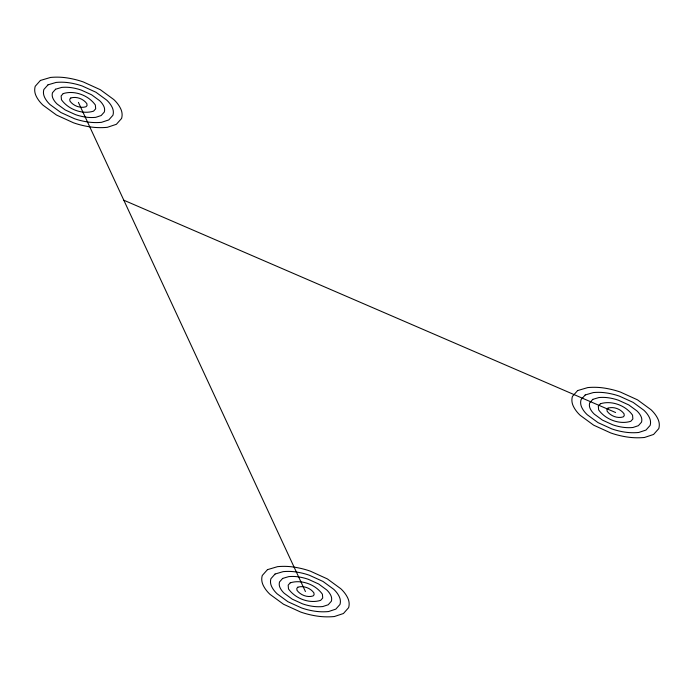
<?xml version="1.0" encoding="UTF-8"?>
<svg xmlns="http://www.w3.org/2000/svg" width="694" height="694" viewBox="0 0 694 694"><rect width="100%" height="100%" fill="white"/><g stroke="black" fill="none" stroke-linecap="round" stroke-linejoin="round"><path stroke-width="1.04" d="M123.81 200.21L615.595 412.522M78.405 102.374L305.447 591.583M40.417 80.443L35.221 86.282A39.194 22.633 0 0 0 36.036 95.815A61.384 35.437 0 0 0 43.019 105.184L56.474 115.031L73.521 122.803A61.384 35.437 0 0 0 89.752 126.828A41.623 24.03 0 0 0 107.284 127.332L116.384 124.304L121.589 118.457A39.194 22.633 0 0 0 120.773 108.923A61.384 35.437 0 0 0 113.79 99.554L100.335 89.708L83.28 81.944A61.384 35.437 0 0 0 67.049 77.91A39.194 22.633 0 0 0 50.541 77.442L40.417 80.443M48.016 84.824L43.852 89.5A31.36 18.105 0 0 0 44.511 97.125A49.109 28.35 0 0 0 50.098 104.621L60.855 112.497L74.501 118.717A49.109 28.35 0 0 0 87.487 121.936A33.295 19.224 0 0 0 101.506 122.335L108.793 119.915L112.948 115.239A31.36 18.105 0 0 0 112.298 107.613A49.109 28.35 0 0 0 106.711 100.118L95.945 92.241L82.308 86.03A49.109 28.35 0 0 0 69.322 82.803A31.36 18.105 0 0 0 56.11 82.43L48.016 84.824M55.607 89.214L52.492 92.718A23.518 13.576 0 0 0 52.978 98.435A36.834 21.262 0 0 0 57.168 104.065L65.245 109.964L75.473 114.631A36.834 21.262 0 0 0 85.215 117.043A24.975 14.418 0 0 0 95.729 117.347L101.194 115.525L104.308 112.02A23.518 13.576 0 0 0 103.822 106.303A36.834 21.262 0 0 0 99.632 100.682L91.565 94.774L81.328 90.116A36.834 21.262 0 0 0 71.595 87.696A23.518 13.576 0 0 0 61.688 87.409L55.607 89.214M63.206 93.595L61.133 95.937L61.454 99.745C68.281 109.366 82.248 114.736 93.595 111.144L95.677 108.802L95.347 104.994C88.511 95.356 74.614 90.055 63.206 93.595M70.805 97.984L69.764 99.155L69.929 101.064C73.338 105.87 80.322 108.55 85.995 106.755L87.036 105.583L86.871 103.684C83.454 98.86 76.505 96.214 70.805 97.984M267.459 569.653L262.263 575.5A39.194 22.633 0 0 0 263.078 585.025A61.384 35.437 0 0 0 270.061 594.402L283.516 604.24L300.571 612.013A61.384 35.437 0 0 0 316.802 616.046A41.623 24.03 0 0 0 334.326 616.541L343.435 613.513L348.631 607.666A39.194 22.633 0 0 0 347.815 598.133A61.384 35.437 0 0 0 340.832 588.764L327.377 578.917L310.331 571.153A61.384 35.437 0 0 0 294.091 567.119A39.194 22.633 0 0 0 277.591 566.651L267.459 569.653M275.058 574.033L270.903 578.718A31.36 18.105 0 0 0 271.554 586.335A49.109 28.35 0 0 0 277.14 593.838L287.906 601.715L301.543 607.927A49.109 28.35 0 0 0 314.529 611.154A33.295 19.224 0 0 0 328.548 611.553L335.835 609.124L339.991 604.448A31.36 18.105 0 0 0 339.34 596.823A49.109 28.35 0 0 0 333.753 589.327L322.996 581.451L309.351 575.239A49.109 28.35 0 0 0 296.364 572.012A31.36 18.105 0 0 0 283.161 571.639L275.058 574.033M282.658 578.423L279.535 581.928A23.518 13.576 0 0 0 280.029 587.653A36.834 21.262 0 0 0 284.219 593.275L292.287 599.182L302.523 603.841A36.834 21.262 0 0 0 312.257 606.261A24.975 14.418 0 0 0 322.779 606.556L328.236 604.743L331.359 601.23A23.518 13.576 0 0 0 330.865 595.513A36.834 21.262 0 0 0 326.674 589.891L318.607 583.984L308.379 579.325A36.834 21.262 0 0 0 298.637 576.905A23.518 13.576 0 0 0 288.73 576.619L282.658 578.423M290.257 582.813L288.175 585.146L288.504 588.963C295.323 598.575 309.29 603.945 320.645 600.353L322.719 598.02L322.398 594.203C315.553 584.565 301.656 579.264 290.257 582.813M297.847 587.193L296.815 588.365L296.971 590.273C300.389 595.079 307.373 597.76 313.046 595.964L314.087 594.801L313.922 592.893C310.504 588.078 303.556 585.424 297.847 587.193M577.616 390.583L572.411 396.43A39.194 22.633 0 0 0 573.227 405.964A61.384 35.437 0 0 0 580.21 415.333L593.665 425.179L610.72 432.943A61.384 35.437 0 0 0 626.951 436.977A41.623 24.03 0 0 0 644.474 437.48L653.583 434.453L658.779 428.606A39.194 22.633 0 0 0 657.964 419.072A61.384 35.437 0 0 0 650.981 409.703L637.526 399.857L620.479 392.093A61.384 35.437 0 0 0 604.248 388.059A39.194 22.633 0 0 0 587.74 387.59L577.616 390.583M585.207 394.973L581.052 399.649A31.36 18.105 0 0 0 581.702 407.274A49.109 28.35 0 0 0 587.289 414.769L598.054 422.646L611.692 428.857A49.109 28.35 0 0 0 624.678 432.084A33.295 19.224 0 0 0 638.706 432.483L645.984 430.063L650.148 425.387A31.36 18.105 0 0 0 649.489 417.762A49.109 28.35 0 0 0 643.902 410.267L633.145 402.39L619.499 396.179A49.109 28.35 0 0 0 606.513 392.951A31.36 18.105 0 0 0 593.309 392.57L585.207 394.973M592.806 399.362L589.692 402.867A23.518 13.576 0 0 0 590.178 408.584A36.834 21.262 0 0 0 594.368 414.205L602.435 420.113L612.672 424.771A36.834 21.262 0 0 0 622.405 427.192A24.975 14.418 0 0 0 632.928 427.495L638.393 425.674L641.508 422.169A23.518 13.576 0 0 0 641.022 416.452A36.834 21.262 0 0 0 636.832 410.831L628.755 404.923L618.528 400.264A36.834 21.262 0 0 0 608.785 397.844A23.518 13.576 0 0 0 598.879 397.558L592.806 399.362M600.405 403.743L598.323 406.085L598.653 409.894C605.48 419.506 619.438 424.884 630.794 421.293L632.867 418.95L632.546 415.142C625.702 405.504 611.804 400.195 600.405 403.743M608.005 408.133L606.964 409.304L607.129 411.204C610.538 416.01 617.521 418.699 623.195 416.903L624.236 415.732L624.071 413.832C620.653 409.009 613.704 406.354 608.005 408.133"/></g></svg>
